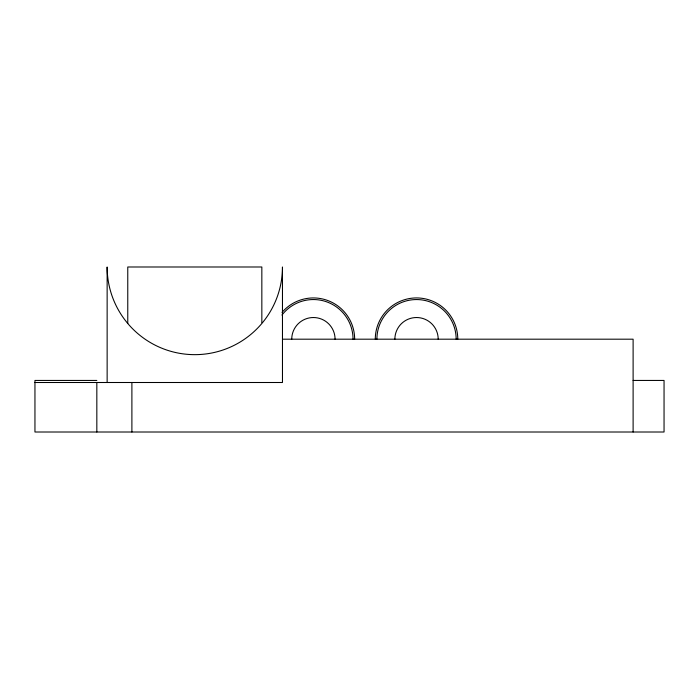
<?xml version="1.0" encoding="UTF-8"?>
<svg xmlns="http://www.w3.org/2000/svg" width="699" height="699" viewBox="0 0 699 699"><rect width="100%" height="100%" fill="white"/><g stroke="black" fill="none" stroke-linecap="round" stroke-linejoin="round"><path stroke-width="1.05" d="M282.466 339.19L633.111 339.19L633.111 432.008M96.829 380.439L34.95 380.439L34.95 432.008L664.05 432.008L664.05 380.439L633.111 380.439M34.95 382.502L282.466 382.502L282.466 266.992A87.663 87.663 0 0 1 194.803 354.655A87.663 87.663 0 0 1 107.139 266.992L107.139 382.502M261.837 322.623L261.837 266.992L127.768 266.992L127.768 323.445M131.893 382.502L131.893 432.008M96.829 382.502L96.829 432.008M394.874 339.19A21.66 21.66 0 0 1 416.534 317.529A21.66 21.66 0 0 1 438.194 339.19M291.745 339.19A21.66 21.66 0 0 1 313.405 317.529A21.66 21.66 0 0 1 335.066 339.19M375.284 339.19A41.25 41.25 0 0 1 416.534 297.931A41.25 41.25 0 0 1 457.784 339.19M282.047 312.392A41.25 41.25 0 0 1 354.655 339.19M376.901 339.19A39.633 39.633 0 0 1 416.534 299.556A39.633 39.633 0 0 1 456.167 339.19M281.959 315.057A39.633 39.633 0 0 1 353.039 339.19"/></g></svg>
